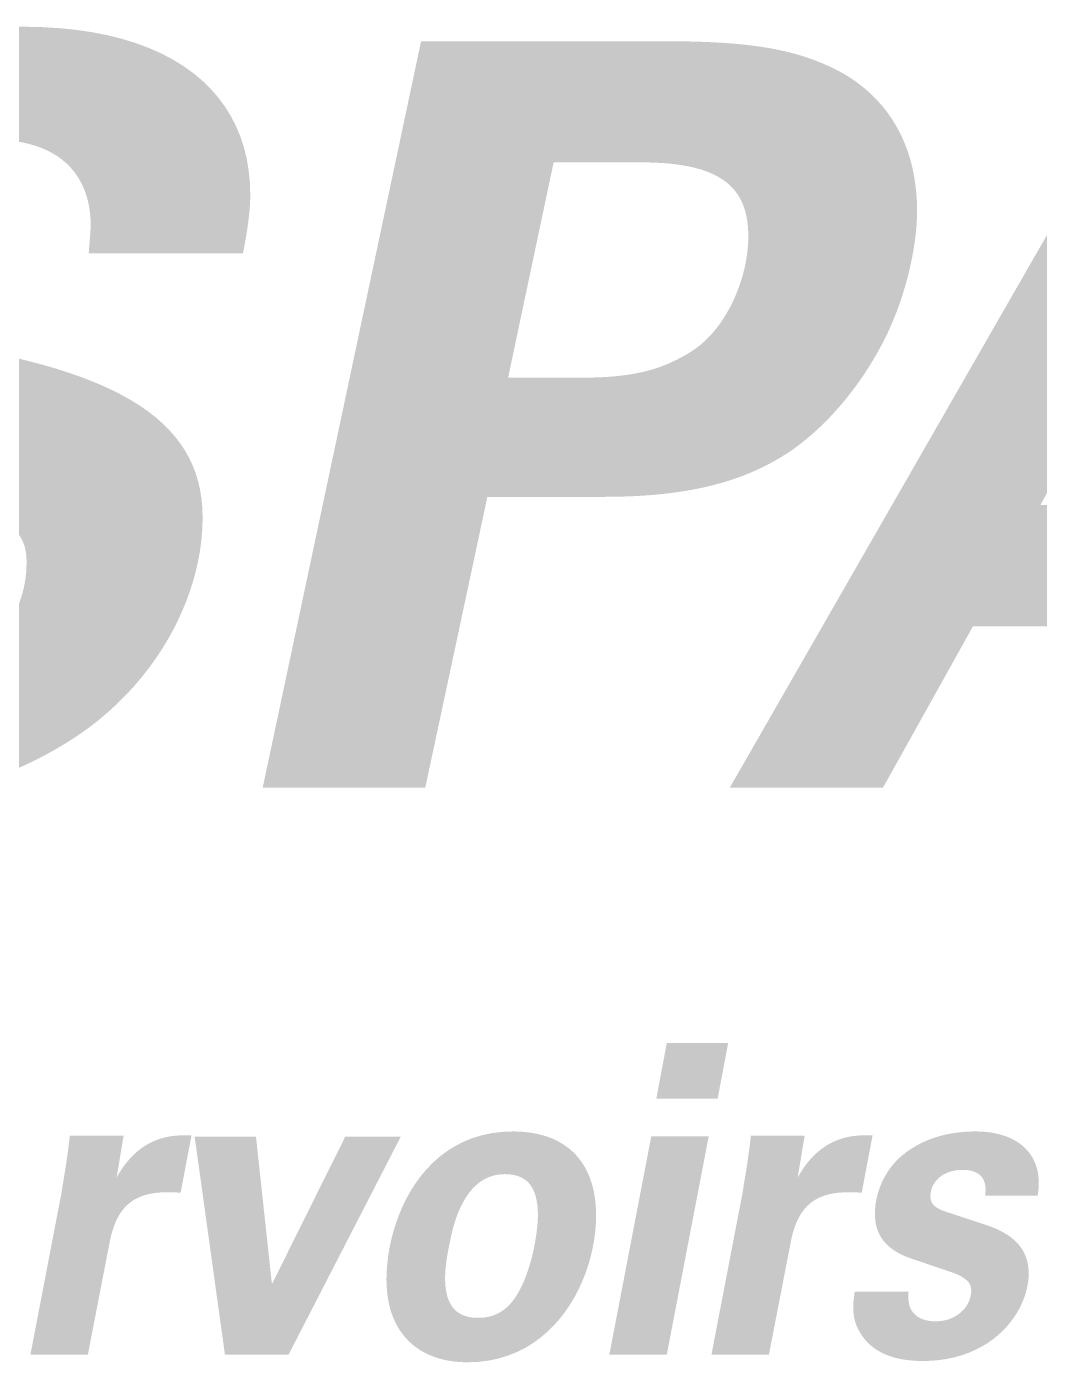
# Model space of a CAD drawing. Header units: millimetres. Extents: x 7 to 189, y 11 to 78.
# Drawn here: x 100.18 to 129.16, y 15.6 to 53.82 of the extents above; entities that cross this region are included whole.
import ezdxf

# ---------------------------------------------------------------- set-up
doc = ezdxf.new("R2010")
doc.units = ezdxf.units.MM
doc.header["$MEASUREMENT"] = 0
doc.layers.get('0').update_dxf_attribs({"linetype": 'CONTINUOUS'})

msp = doc.modelspace()

# ---------------------------------------------------------------- hatches: boundary and pattern name
at = {"true_color": 0x181818}
for points in [[(106.578, 49.022), (106.577, 48.959), (106.576, 48.895), (106.574, 48.831), (106.571, 48.765), (106.567, 48.7), (106.562, 48.633), (106.557, 48.566), (106.55, 48.499), (106.544, 48.431), (106.536, 48.362), (106.528, 48.292), (106.519, 48.222), (106.509, 48.151), (106.499, 48.08), (106.488, 48.008), (106.477, 47.936), (106.465, 47.863), (106.453, 47.789), (106.44, 47.714), (106.427, 47.639), (106.413, 47.564), (106.399, 47.487), (106.385, 47.411), (106.37, 47.333), (101.955, 47.333), (102.014, 48.104), (102.01, 48.29), (101.995, 48.47), (101.971, 48.644), (101.937, 48.813), (101.894, 48.975), (101.841, 49.13), (101.778, 49.279), (101.705, 49.421), (101.622, 49.555), (101.529, 49.683), (101.427, 49.803), (101.314, 49.915), (101.192, 50.019), (101.059, 50.116), (100.916, 50.204), (100.763, 50.283), (100.6, 50.354), (100.427, 50.416), (100.243, 50.469), (100.049, 50.513), (99.845, 50.548), (99.63, 50.573), (99.405, 50.588), (99.17, 50.593), (99.048, 50.592), (98.927, 50.588), (98.807, 50.582), (98.689, 50.573), (98.571, 50.562), (98.455, 50.549), (98.34, 50.533), (98.226, 50.515), (98.113, 50.494), (98.002, 50.471), (97.893, 50.446), (97.784, 50.419), (97.678, 50.389), (97.573, 50.357), (97.469, 50.322), (97.368, 50.286), (97.268, 50.247), (97.169, 50.205), (97.073, 50.162), (96.979, 50.116), (96.886, 50.068), (96.796, 50.018), (96.707, 49.966), (96.621, 49.911), (96.49, 49.827), (96.364, 49.739), (96.244, 49.646), (96.128, 49.548), (96.017, 49.447), (95.912, 49.342), (95.812, 49.233), (95.717, 49.121), (95.627, 49.006), (95.543, 48.888), (95.464, 48.767), (95.391, 48.644), (95.324, 48.519), (95.262, 48.392), (95.205, 48.263), (95.155, 48.133), (95.11, 48.002), (95.071, 47.869), (95.038, 47.736), (95.01, 47.602), (94.989, 47.468), (94.974, 47.334), (94.965, 47.2), (94.962, 47.066), (94.965, 46.947), (94.976, 46.832), (94.994, 46.721), (95.018, 46.615), (95.05, 46.513), (95.089, 46.415), (95.135, 46.321), (95.188, 46.231), (95.248, 46.144), (95.314, 46.061), (95.388, 45.981), (95.469, 45.903), (95.557, 45.829), (95.652, 45.757), (95.753, 45.687), (95.862, 45.62), (95.977, 45.555), (96.099, 45.491), (96.228, 45.43), (96.364, 45.369), (96.507, 45.311), (96.657, 45.253), (96.813, 45.196), (96.977, 45.14), (97.146, 45.089), (97.314, 45.039), (97.481, 44.99), (97.646, 44.942), (97.809, 44.896), (97.971, 44.85), (98.131, 44.805), (98.289, 44.762), (98.446, 44.719), (98.601, 44.677), (98.755, 44.636), (98.907, 44.596), (99.057, 44.556), (99.205, 44.518), (99.352, 44.48), (99.497, 44.442), (99.64, 44.406), (99.781, 44.369), (99.921, 44.334), (100.059, 44.299), (100.195, 44.264), (100.329, 44.23), (100.461, 44.196), (100.592, 44.162), (100.973, 44.052), (101.337, 43.937), (101.684, 43.817), (102.015, 43.691), (102.329, 43.56), (102.627, 43.423), (102.909, 43.28), (103.174, 43.131), (103.422, 42.975), (103.655, 42.813), (103.871, 42.645), (104.07, 42.47), (104.254, 42.287), (104.422, 42.098), (104.573, 41.901), (104.708, 41.697), (104.827, 41.486), (104.93, 41.266), (105.018, 41.039), (105.089, 40.803), (105.144, 40.559), (105.184, 40.307), (105.207, 40.046), (105.215, 39.777), (105.208, 39.49), (105.187, 39.201), (105.152, 38.91), (105.103, 38.617), (105.04, 38.324), (104.964, 38.031), (104.874, 37.738), (104.771, 37.445), (104.654, 37.155), (104.524, 36.867), (104.382, 36.581), (104.226, 36.298), (104.058, 36.02), (103.876, 35.746), (103.683, 35.477), (103.476, 35.213), (103.258, 34.956), (103.027, 34.705), (102.784, 34.462), (102.529, 34.227), (102.263, 34), (101.984, 33.782), (101.694, 33.574), (101.392, 33.376), (101.16, 33.234), (100.924, 33.097), (100.682, 32.965), (100.436, 32.838), (100.185, 32.717), (99.93, 32.601), (99.669, 32.491), (99.404, 32.386), (99.133, 32.287), (98.858, 32.193), (98.577, 32.106), (98.292, 32.024), (98.001, 31.948), (97.706, 31.879), (97.405, 31.815), (97.099, 31.758), (96.787, 31.707), (96.471, 31.663), (96.149, 31.625), (95.822, 31.594), (95.489, 31.57), (95.151, 31.553), (94.807, 31.542), (94.458, 31.539), (93.885, 31.548), (93.336, 31.574), (92.812, 31.619), (92.312, 31.682), (91.837, 31.762), (91.385, 31.86), (90.959, 31.976), (90.556, 32.109), (90.178, 32.261), (89.825, 32.429), (89.495, 32.616), (89.191, 32.82), (88.91, 33.042), (88.654, 33.281), (88.422, 33.538), (88.215, 33.813), (88.032, 34.105), (87.874, 34.414), (87.74, 34.741), (87.63, 35.085), (87.545, 35.447), (87.484, 35.826), (87.447, 36.222), (87.435, 36.636), (87.435, 36.707), (87.437, 36.782), (87.44, 36.86), (87.444, 36.94), (87.45, 37.023), (87.456, 37.108), (87.464, 37.196), (87.472, 37.285), (87.482, 37.377), (87.492, 37.47), (87.504, 37.565), (87.516, 37.662), (87.53, 37.759), (87.544, 37.859), (87.559, 37.959), (87.575, 38.06), (87.592, 38.162), (87.61, 38.265), (87.628, 38.368), (87.647, 38.472), (87.667, 38.576), (87.688, 38.68), (87.709, 38.784), (87.731, 38.888), (92.414, 38.888), (92.396, 38.807), (92.379, 38.728), (92.363, 38.651), (92.349, 38.576), (92.336, 38.503), (92.323, 38.431), (92.312, 38.361), (92.302, 38.293), (92.292, 38.226), (92.284, 38.161), (92.276, 38.098), (92.269, 38.036), (92.263, 37.975), (92.258, 37.917), (92.253, 37.859), (92.249, 37.803), (92.245, 37.749), (92.243, 37.696), (92.24, 37.644), (92.239, 37.594), (92.237, 37.545), (92.236, 37.497), (92.236, 37.451), (92.236, 37.406), (92.242, 37.199), (92.259, 37), (92.288, 36.81), (92.329, 36.629), (92.381, 36.455), (92.444, 36.291), (92.519, 36.134), (92.604, 35.987), (92.701, 35.848), (92.809, 35.718), (92.928, 35.596), (93.058, 35.484), (93.198, 35.38), (93.35, 35.284), (93.512, 35.198), (93.684, 35.121), (93.867, 35.053), (94.061, 34.993), (94.264, 34.943), (94.478, 34.902), (94.703, 34.869), (94.937, 34.846), (95.181, 34.833), (95.436, 34.828), (95.814, 34.837), (96.176, 34.863), (96.524, 34.907), (96.857, 34.966), (97.175, 35.041), (97.477, 35.131), (97.764, 35.234), (98.035, 35.351), (98.29, 35.481), (98.53, 35.623), (98.754, 35.776), (98.962, 35.939), (99.154, 36.112), (99.33, 36.295), (99.49, 36.486), (99.633, 36.685), (99.759, 36.891), (99.87, 37.103), (99.963, 37.321), (100.04, 37.544), (100.1, 37.772), (100.143, 38.003), (100.168, 38.237), (100.177, 38.473), (100.176, 38.538), (100.174, 38.601), (100.17, 38.661), (100.165, 38.719), (100.157, 38.774), (100.148, 38.828), (100.138, 38.88), (100.126, 38.929), (100.112, 38.978), (100.096, 39.024), (100.078, 39.07), (100.059, 39.114), (100.037, 39.157), (100.014, 39.199), (99.989, 39.24), (99.962, 39.281), (99.933, 39.321), (99.902, 39.36), (99.869, 39.4), (99.834, 39.439), (99.797, 39.479), (99.758, 39.518), (99.717, 39.558), (99.674, 39.599), (99.634, 39.636), (99.588, 39.674), (99.536, 39.713), (99.478, 39.752), (99.414, 39.791), (99.344, 39.831), (99.268, 39.872), (99.186, 39.913), (99.098, 39.954), (99.003, 39.996), (98.903, 40.038), (98.795, 40.08), (98.682, 40.123), (98.562, 40.166), (98.436, 40.209), (98.304, 40.253), (98.165, 40.297), (98.019, 40.341), (97.867, 40.385), (97.708, 40.429), (97.543, 40.473), (97.371, 40.518), (97.192, 40.562), (97.006, 40.606), (96.423, 40.756), (95.867, 40.909), (95.337, 41.065), (94.834, 41.226), (94.357, 41.391), (93.906, 41.56), (93.48, 41.735), (93.081, 41.916), (92.707, 42.102), (92.358, 42.296), (92.034, 42.496), (91.736, 42.703), (91.462, 42.918), (91.213, 43.141), (90.988, 43.373), (90.788, 43.614), (90.612, 43.864), (90.46, 44.123), (90.332, 44.393), (90.227, 44.674), (90.146, 44.966), (90.089, 45.269), (90.054, 45.584), (90.043, 45.911), (90.045, 46.072), (90.053, 46.235), (90.065, 46.401), (90.082, 46.57), (90.104, 46.74), (90.13, 46.912), (90.162, 47.085), (90.198, 47.26), (90.238, 47.435), (90.283, 47.611), (90.333, 47.787), (90.387, 47.963), (90.446, 48.139), (90.509, 48.314), (90.577, 48.488), (90.649, 48.661), (90.725, 48.833), (90.805, 49.003), (90.89, 49.171), (90.979, 49.336), (91.072, 49.5), (91.169, 49.66), (91.271, 49.817), (91.376, 49.971), (91.579, 50.249), (91.795, 50.519), (92.024, 50.783), (92.266, 51.038), (92.522, 51.285), (92.791, 51.523), (93.074, 51.751), (93.37, 51.97), (93.681, 52.179), (94.005, 52.378), (94.343, 52.565), (94.695, 52.741), (95.062, 52.906), (95.442, 53.058), (95.837, 53.198), (96.247, 53.325), (96.671, 53.438), (97.11, 53.538), (97.564, 53.623), (98.033, 53.694), (98.517, 53.75), (99.015, 53.79), (99.53, 53.815), (100.059, 53.823), (100.589, 53.813), (101.096, 53.783), (101.581, 53.734), (102.044, 53.667), (102.484, 53.581), (102.903, 53.477), (103.298, 53.356), (103.672, 53.217), (104.023, 53.062), (104.351, 52.89), (104.657, 52.703), (104.941, 52.5), (105.202, 52.283), (105.44, 52.051), (105.656, 51.804), (105.849, 51.544), (106.02, 51.271), (106.168, 50.985), (106.293, 50.686), (106.395, 50.376), (106.475, 50.054), (106.532, 49.721), (106.566, 49.377), (106.578, 49.022)], [(129.144, 20.74), (129.144, 20.726), (129.144, 20.711), (129.143, 20.697), (129.143, 20.682), (129.143, 20.667), (129.142, 20.652), (129.141, 20.637), (129.14, 20.622), (129.139, 20.606), (129.138, 20.591), (129.137, 20.575), (129.136, 20.559), (129.134, 20.543), (129.133, 20.527), (129.131, 20.511), (129.129, 20.496), (129.127, 20.48), (129.125, 20.464), (129.123, 20.448), (129.121, 20.432), (129.118, 20.416), (129.116, 20.4), (129.113, 20.385), (129.11, 20.369), (127.61, 20.369), (127.622, 20.542), (127.621, 20.587), (127.617, 20.631), (127.611, 20.673), (127.603, 20.713), (127.593, 20.751), (127.58, 20.787), (127.565, 20.821), (127.548, 20.854), (127.528, 20.885), (127.506, 20.913), (127.482, 20.94), (127.455, 20.965), (127.426, 20.988), (127.395, 21.009), (127.361, 21.028), (127.325, 21.045), (127.287, 21.06), (127.247, 21.073), (127.204, 21.085), (127.159, 21.094), (127.111, 21.101), (127.062, 21.106), (127.009, 21.109), (126.955, 21.11), (126.89, 21.108), (126.827, 21.104), (126.766, 21.096), (126.706, 21.084), (126.648, 21.07), (126.592, 21.053), (126.538, 21.033), (126.487, 21.011), (126.437, 20.986), (126.39, 20.958), (126.346, 20.928), (126.304, 20.896), (126.264, 20.861), (126.228, 20.824), (126.195, 20.785), (126.164, 20.744), (126.137, 20.702), (126.113, 20.657), (126.092, 20.611), (126.075, 20.563), (126.062, 20.513), (126.052, 20.463), (126.046, 20.41), (126.044, 20.357), (126.046, 20.32), (126.05, 20.284), (126.056, 20.251), (126.066, 20.22), (126.077, 20.191), (126.092, 20.163), (126.108, 20.137), (126.127, 20.113), (126.148, 20.09), (126.171, 20.069), (126.196, 20.049), (126.223, 20.03), (126.252, 20.012), (126.283, 19.995), (126.316, 19.978), (126.35, 19.963), (126.386, 19.948), (126.424, 19.933), (126.463, 19.919), (126.503, 19.905), (126.545, 19.891), (126.588, 19.878), (126.632, 19.864), (126.677, 19.85), (127.644, 19.529), (127.767, 19.486), (127.883, 19.441), (127.99, 19.393), (128.089, 19.344), (128.18, 19.292), (128.265, 19.239), (128.342, 19.184), (128.412, 19.127), (128.476, 19.069), (128.534, 19.01), (128.586, 18.95), (128.633, 18.889), (128.674, 18.827), (128.71, 18.765), (128.741, 18.702), (128.768, 18.639), (128.791, 18.576), (128.81, 18.514), (128.825, 18.451), (128.836, 18.389), (128.845, 18.327), (128.851, 18.266), (128.854, 18.206), (128.855, 18.146), (128.85, 18.009), (128.834, 17.869), (128.807, 17.727), (128.77, 17.583), (128.722, 17.44), (128.664, 17.296), (128.595, 17.154), (128.516, 17.013), (128.426, 16.876), (128.326, 16.741), (128.215, 16.611), (128.094, 16.485), (127.962, 16.366), (127.82, 16.252), (127.668, 16.146), (127.505, 16.048), (127.332, 15.959), (127.149, 15.878), (126.955, 15.809), (126.751, 15.75), (126.537, 15.703), (126.312, 15.668), (126.078, 15.647), (125.833, 15.64), (125.74, 15.641), (125.649, 15.644), (125.56, 15.649), (125.474, 15.656), (125.391, 15.665), (125.309, 15.676), (125.23, 15.689), (125.154, 15.704), (125.079, 15.721), (125.007, 15.74), (124.937, 15.761), (124.869, 15.783), (124.804, 15.808), (124.74, 15.834), (124.679, 15.862), (124.62, 15.892), (124.563, 15.924), (124.508, 15.958), (124.455, 15.993), (124.405, 16.03), (124.356, 16.069), (124.309, 16.109), (124.265, 16.151), (124.222, 16.195), (124.193, 16.228), (124.165, 16.261), (124.138, 16.295), (124.112, 16.329), (124.087, 16.363), (124.063, 16.398), (124.04, 16.434), (124.018, 16.471), (123.996, 16.508), (123.977, 16.546), (123.958, 16.585), (123.94, 16.624), (123.924, 16.665), (123.908, 16.707), (123.895, 16.749), (123.882, 16.793), (123.871, 16.837), (123.861, 16.883), (123.853, 16.93), (123.846, 16.978), (123.84, 17.027), (123.836, 17.078), (123.834, 17.13), (123.833, 17.183), (123.833, 17.199), (123.833, 17.215), (123.834, 17.231), (123.835, 17.247), (123.836, 17.264), (123.837, 17.281), (123.838, 17.298), (123.84, 17.315), (123.841, 17.333), (123.843, 17.35), (123.845, 17.369), (123.847, 17.387), (123.849, 17.406), (123.851, 17.425), (123.854, 17.444), (123.856, 17.463), (123.858, 17.483), (123.861, 17.503), (123.864, 17.523), (123.866, 17.543), (123.869, 17.564), (123.872, 17.585), (123.875, 17.606), (123.877, 17.628), (125.422, 17.628), (125.421, 17.622), (125.419, 17.615), (125.418, 17.609), (125.417, 17.602), (125.416, 17.596), (125.416, 17.589), (125.415, 17.582), (125.414, 17.575), (125.414, 17.568), (125.413, 17.562), (125.413, 17.555), (125.412, 17.548), (125.412, 17.541), (125.412, 17.534), (125.411, 17.527), (125.411, 17.52), (125.411, 17.513), (125.411, 17.506), (125.411, 17.5), (125.411, 17.493), (125.411, 17.486), (125.411, 17.48), (125.411, 17.474), (125.411, 17.467), (125.413, 17.407), (125.418, 17.35), (125.427, 17.296), (125.438, 17.245), (125.453, 17.196), (125.471, 17.151), (125.492, 17.108), (125.516, 17.068), (125.543, 17.031), (125.572, 16.997), (125.603, 16.965), (125.637, 16.936), (125.673, 16.91), (125.712, 16.886), (125.752, 16.864), (125.794, 16.845), (125.838, 16.829), (125.884, 16.814), (125.932, 16.803), (125.98, 16.793), (126.031, 16.785), (126.082, 16.78), (126.135, 16.777), (126.188, 16.776), (126.27, 16.778), (126.349, 16.786), (126.424, 16.797), (126.496, 16.813), (126.564, 16.833), (126.629, 16.857), (126.691, 16.884), (126.75, 16.915), (126.805, 16.948), (126.857, 16.985), (126.905, 17.024), (126.95, 17.065), (126.991, 17.108), (127.029, 17.152), (127.063, 17.199), (127.094, 17.246), (127.121, 17.295), (127.145, 17.344), (127.165, 17.393), (127.181, 17.443), (127.194, 17.493), (127.203, 17.543), (127.209, 17.592), (127.211, 17.64), (127.21, 17.665), (127.209, 17.689), (127.206, 17.714), (127.202, 17.738), (127.197, 17.762), (127.19, 17.786), (127.181, 17.81), (127.17, 17.834), (127.156, 17.858), (127.14, 17.882), (127.122, 17.905), (127.101, 17.929), (127.077, 17.952), (127.05, 17.976), (127.019, 17.999), (126.985, 18.023), (126.948, 18.046), (126.906, 18.069), (126.86, 18.092), (126.811, 18.116), (126.757, 18.139), (126.698, 18.162), (126.635, 18.185), (126.566, 18.208), (125.511, 18.566), (125.407, 18.603), (125.31, 18.642), (125.22, 18.683), (125.135, 18.726), (125.057, 18.771), (124.985, 18.818), (124.918, 18.866), (124.857, 18.916), (124.801, 18.968), (124.75, 19.021), (124.704, 19.076), (124.662, 19.131), (124.625, 19.188), (124.592, 19.246), (124.564, 19.305), (124.539, 19.365), (124.518, 19.425), (124.5, 19.487), (124.485, 19.549), (124.474, 19.611), (124.465, 19.674), (124.46, 19.737), (124.456, 19.8), (124.455, 19.863), (124.457, 19.938), (124.461, 20.013), (124.469, 20.09), (124.479, 20.167), (124.493, 20.244), (124.509, 20.322), (124.529, 20.4), (124.551, 20.478), (124.577, 20.556), (124.606, 20.634), (124.637, 20.711), (124.672, 20.787), (124.709, 20.863), (124.75, 20.938), (124.794, 21.011), (124.84, 21.083), (124.89, 21.154), (124.943, 21.223), (124.998, 21.29), (125.057, 21.355), (125.119, 21.418), (125.184, 21.478), (125.251, 21.536), (125.322, 21.592), (125.385, 21.639), (125.451, 21.684), (125.518, 21.728), (125.587, 21.77), (125.657, 21.811), (125.73, 21.85), (125.804, 21.887), (125.88, 21.922), (125.958, 21.955), (126.038, 21.987), (126.119, 22.016), (126.202, 22.044), (126.287, 22.07), (126.374, 22.093), (126.462, 22.115), (126.552, 22.134), (126.644, 22.151), (126.737, 22.166), (126.833, 22.179), (126.929, 22.19), (127.028, 22.198), (127.128, 22.204), (127.23, 22.208), (127.333, 22.209), (127.472, 22.206), (127.607, 22.197), (127.736, 22.183), (127.86, 22.163), (127.98, 22.137), (128.094, 22.106), (128.203, 22.07), (128.306, 22.028), (128.404, 21.982), (128.496, 21.93), (128.583, 21.874), (128.663, 21.812), (128.738, 21.746), (128.807, 21.676), (128.87, 21.601), (128.926, 21.521), (128.977, 21.438), (129.02, 21.35), (129.058, 21.258), (129.089, 21.162), (129.113, 21.062), (129.13, 20.958), (129.14, 20.851), (129.144, 20.74)]]:
    msp.add_hatch(color=0, dxfattribs=at).paths.add_polyline_path(points, is_closed=False)
h = msp.add_hatch(color=0, dxfattribs=at)
h.paths.add_polyline_path([(115.26, 49.941), (113.957, 43.777), (115.972, 43.777), (116.161, 43.778), (116.343, 43.782), (116.518, 43.787), (116.687, 43.795), (116.849, 43.805), (117.006, 43.818), (117.158, 43.834), (117.304, 43.852), (117.446, 43.872), (117.583, 43.896), (117.716, 43.922), (117.846, 43.951), (117.972, 43.983), (118.095, 44.018), (118.215, 44.056), (118.333, 44.098), (118.449, 44.142), (118.563, 44.19), (118.676, 44.241), (118.788, 44.295), (118.899, 44.353), (119.01, 44.414), (119.12, 44.479), (119.231, 44.548), (119.358, 44.637), (119.48, 44.734), (119.598, 44.838), (119.71, 44.95), (119.817, 45.067), (119.919, 45.19), (120.015, 45.319), (120.107, 45.452), (120.193, 45.589), (120.274, 45.731), (120.35, 45.875), (120.42, 46.022), (120.485, 46.171), (120.544, 46.322), (120.598, 46.474), (120.647, 46.626), (120.69, 46.779), (120.727, 46.931), (120.759, 47.083), (120.785, 47.232), (120.805, 47.38), (120.82, 47.526), (120.828, 47.668), (120.831, 47.807), (120.828, 47.964), (120.818, 48.117), (120.801, 48.265), (120.776, 48.408), (120.743, 48.546), (120.7, 48.678), (120.648, 48.805), (120.587, 48.927), (120.514, 49.042), (120.43, 49.152), (120.335, 49.255), (120.228, 49.352), (120.107, 49.442), (119.973, 49.525), (119.826, 49.602), (119.664, 49.671), (119.486, 49.733), (119.294, 49.787), (119.085, 49.833), (118.859, 49.871), (118.617, 49.901), (118.356, 49.923), (118.077, 49.936), (117.779, 49.941)])
h.paths.add_polyline_path([(118.342, 53.408), (118.563, 53.407), (118.783, 53.406), (119, 53.403), (119.216, 53.399), (119.429, 53.393), (119.64, 53.385), (119.849, 53.376), (120.055, 53.364), (120.26, 53.35), (120.461, 53.334), (120.661, 53.315), (120.857, 53.293), (121.051, 53.269), (121.243, 53.241), (121.431, 53.21), (121.617, 53.175), (121.8, 53.137), (121.98, 53.095), (122.157, 53.05), (122.331, 53), (122.502, 52.946), (122.669, 52.887), (122.834, 52.824), (122.995, 52.756), (123.188, 52.671), (123.377, 52.578), (123.56, 52.477), (123.737, 52.368), (123.909, 52.252), (124.074, 52.128), (124.232, 51.996), (124.384, 51.856), (124.529, 51.709), (124.666, 51.553), (124.795, 51.39), (124.917, 51.219), (125.03, 51.04), (125.135, 50.853), (125.232, 50.658), (125.319, 50.456), (125.397, 50.245), (125.466, 50.027), (125.524, 49.8), (125.573, 49.566), (125.611, 49.323), (125.639, 49.073), (125.656, 48.815), (125.662, 48.548), (125.66, 48.427), (125.655, 48.301), (125.648, 48.17), (125.637, 48.035), (125.623, 47.896), (125.606, 47.754), (125.585, 47.607), (125.562, 47.458), (125.535, 47.306), (125.505, 47.152), (125.472, 46.995), (125.436, 46.837), (125.396, 46.677), (125.353, 46.516), (125.307, 46.353), (125.258, 46.191), (125.205, 46.028), (125.149, 45.864), (125.09, 45.702), (125.027, 45.54), (124.961, 45.378), (124.892, 45.218), (124.819, 45.06), (124.743, 44.903), (124.663, 44.748), (124.581, 44.594), (124.495, 44.44), (124.405, 44.287), (124.313, 44.136), (124.218, 43.986), (124.12, 43.838), (124.019, 43.692), (123.915, 43.547), (123.808, 43.404), (123.699, 43.263), (123.587, 43.125), (123.473, 42.989), (123.357, 42.856), (123.238, 42.726), (123.117, 42.598), (122.993, 42.474), (122.868, 42.353), (122.74, 42.235), (122.611, 42.121), (122.48, 42.01), (122.347, 41.904), (122.212, 41.801), (122.076, 41.703), (121.885, 41.577), (121.692, 41.459), (121.495, 41.348), (121.296, 41.244), (121.093, 41.147), (120.887, 41.057), (120.679, 40.973), (120.467, 40.896), (120.252, 40.825), (120.035, 40.76), (119.814, 40.701), (119.59, 40.647), (119.364, 40.599), (119.134, 40.556), (118.902, 40.518), (118.667, 40.485), (118.429, 40.456), (118.188, 40.432), (117.944, 40.412), (117.697, 40.396), (117.448, 40.384), (117.196, 40.376), (116.941, 40.371), (116.683, 40.369), (113.364, 40.369), (111.586, 32.042), (106.933, 32.042), (111.467, 53.408)])
h = msp.add_hatch(color=0, dxfattribs=at)
h.paths.add_polyline_path([(129.188, 40.132), (135.322, 40.132), (134.285, 49.259)])
h.paths.add_polyline_path([(138.048, 53.467), (140.923, 32.042), (136.3, 32.042), (135.737, 36.665), (127.262, 36.665), (124.683, 32.042), (120.298, 32.042), (132.596, 53.467)])
h = msp.add_hatch(color=0, dxfattribs=at)
h.paths.add_polyline_path([(120.255, 24.741), (119.954, 23.147), (118.199, 23.147), (118.499, 24.741)])
h.paths.add_polyline_path([(119.699, 22.073), (118.499, 15.825), (116.855, 15.825), (118.055, 22.073)])
h = msp.add_hatch(color=0, dxfattribs=at)
h.paths.add_polyline_path([(113.098, 16.875), (113.153, 16.876), (113.207, 16.878), (113.259, 16.883), (113.31, 16.89), (113.359, 16.898), (113.408, 16.908), (113.455, 16.92), (113.501, 16.934), (113.545, 16.949), (113.589, 16.966), (113.631, 16.984), (113.672, 17.004), (113.712, 17.026), (113.751, 17.049), (113.789, 17.073), (113.826, 17.1), (113.862, 17.127), (113.897, 17.156), (113.931, 17.186), (113.964, 17.218), (113.996, 17.25), (114.027, 17.284), (114.058, 17.32), (114.087, 17.356), (114.15, 17.441), (114.209, 17.531), (114.265, 17.627), (114.318, 17.727), (114.368, 17.831), (114.416, 17.938), (114.46, 18.048), (114.502, 18.161), (114.54, 18.275), (114.576, 18.39), (114.609, 18.506), (114.64, 18.622), (114.668, 18.737), (114.693, 18.852), (114.716, 18.964), (114.736, 19.075), (114.753, 19.183), (114.768, 19.287), (114.781, 19.388), (114.791, 19.484), (114.799, 19.575), (114.805, 19.661), (114.808, 19.741), (114.809, 19.814), (114.808, 19.909), (114.803, 20), (114.796, 20.087), (114.785, 20.171), (114.771, 20.25), (114.754, 20.325), (114.734, 20.396), (114.71, 20.463), (114.683, 20.527), (114.653, 20.586), (114.62, 20.641), (114.583, 20.692), (114.543, 20.739), (114.499, 20.782), (114.452, 20.821), (114.401, 20.855), (114.347, 20.886), (114.289, 20.913), (114.228, 20.935), (114.163, 20.954), (114.094, 20.968), (114.021, 20.978), (113.945, 20.985), (113.865, 20.987), (113.743, 20.981), (113.627, 20.965), (113.517, 20.939), (113.413, 20.904), (113.314, 20.859), (113.22, 20.807), (113.132, 20.746), (113.049, 20.678), (112.97, 20.603), (112.897, 20.522), (112.828, 20.435), (112.764, 20.343), (112.704, 20.246), (112.648, 20.145), (112.596, 20.041), (112.548, 19.933), (112.504, 19.823), (112.463, 19.71), (112.426, 19.597), (112.392, 19.482), (112.362, 19.367), (112.334, 19.251), (112.309, 19.137), (112.287, 19.023), (112.275, 18.967), (112.263, 18.912), (112.253, 18.858), (112.243, 18.806), (112.233, 18.755), (112.224, 18.705), (112.216, 18.657), (112.208, 18.61), (112.201, 18.564), (112.195, 18.519), (112.189, 18.476), (112.183, 18.434), (112.178, 18.392), (112.174, 18.352), (112.17, 18.314), (112.166, 18.276), (112.163, 18.239), (112.161, 18.204), (112.159, 18.169), (112.157, 18.135), (112.156, 18.103), (112.155, 18.071), (112.154, 18.04), (112.154, 18.011), (112.155, 17.928), (112.159, 17.848), (112.165, 17.77), (112.175, 17.695), (112.187, 17.622), (112.202, 17.552), (112.22, 17.484), (112.241, 17.42), (112.265, 17.358), (112.293, 17.3), (112.325, 17.244), (112.36, 17.193), (112.398, 17.144), (112.441, 17.099), (112.487, 17.058), (112.538, 17.021), (112.592, 16.988), (112.651, 16.958), (112.714, 16.933), (112.782, 16.913), (112.854, 16.896), (112.93, 16.884), (113.012, 16.877), (113.098, 16.875)], is_closed=False)
h.paths.add_polyline_path([(116.476, 19.801), (116.47, 19.579), (116.452, 19.35), (116.422, 19.117), (116.379, 18.881), (116.325, 18.644), (116.258, 18.405), (116.178, 18.168), (116.085, 17.933), (115.98, 17.702), (115.862, 17.476), (115.731, 17.256), (115.587, 17.044), (115.43, 16.842), (115.259, 16.649), (115.075, 16.469), (114.878, 16.302), (114.667, 16.149), (114.442, 16.012), (114.203, 15.893), (113.95, 15.792), (113.684, 15.711), (113.403, 15.652), (113.108, 15.615), (112.798, 15.603), (112.627, 15.607), (112.461, 15.62), (112.3, 15.641), (112.144, 15.67), (111.994, 15.708), (111.85, 15.755), (111.711, 15.809), (111.579, 15.872), (111.453, 15.943), (111.334, 16.022), (111.222, 16.109), (111.117, 16.205), (111.018, 16.308), (110.928, 16.42), (110.845, 16.54), (110.77, 16.668), (110.703, 16.803), (110.644, 16.947), (110.593, 17.098), (110.552, 17.258), (110.519, 17.425), (110.495, 17.6), (110.481, 17.783), (110.476, 17.974), (110.482, 18.189), (110.498, 18.412), (110.525, 18.641), (110.563, 18.875), (110.613, 19.111), (110.675, 19.349), (110.749, 19.587), (110.835, 19.823), (110.934, 20.057), (111.045, 20.286), (111.17, 20.51), (111.308, 20.726), (111.46, 20.933), (111.625, 21.13), (111.805, 21.315), (111.999, 21.487), (112.207, 21.644), (112.431, 21.785), (112.669, 21.908), (112.923, 22.013), (113.193, 22.096), (113.479, 22.158), (113.78, 22.196), (114.098, 22.209), (114.282, 22.205), (114.46, 22.191), (114.631, 22.169), (114.795, 22.139), (114.952, 22.099), (115.103, 22.052), (115.246, 21.995), (115.381, 21.931), (115.51, 21.857), (115.631, 21.776), (115.744, 21.686), (115.85, 21.589), (115.947, 21.483), (116.037, 21.369), (116.119, 21.247), (116.193, 21.117), (116.258, 20.979), (116.315, 20.834), (116.364, 20.681), (116.404, 20.52), (116.435, 20.351), (116.458, 20.175), (116.471, 19.992), (116.476, 19.801)], is_closed=False)
for points in [[(104.897, 22.098), (104.586, 20.456), (104.565, 20.457), (104.545, 20.458), (104.526, 20.46), (104.506, 20.461), (104.488, 20.462), (104.469, 20.463), (104.451, 20.464), (104.434, 20.464), (104.416, 20.465), (104.399, 20.466), (104.383, 20.466), (104.367, 20.466), (104.351, 20.467), (104.336, 20.467), (104.32, 20.467), (104.306, 20.467), (104.291, 20.468), (104.277, 20.468), (104.263, 20.468), (104.249, 20.468), (104.236, 20.468), (104.223, 20.468), (104.21, 20.468), (104.197, 20.468), (104.152, 20.468), (104.107, 20.467), (104.063, 20.465), (104.02, 20.463), (103.977, 20.46), (103.935, 20.456), (103.893, 20.452), (103.853, 20.447), (103.813, 20.441), (103.773, 20.435), (103.734, 20.428), (103.696, 20.42), (103.659, 20.412), (103.622, 20.402), (103.585, 20.393), (103.55, 20.382), (103.515, 20.371), (103.48, 20.359), (103.446, 20.346), (103.413, 20.332), (103.381, 20.318), (103.349, 20.303), (103.317, 20.287), (103.286, 20.27), (103.238, 20.242), (103.192, 20.211), (103.148, 20.179), (103.105, 20.144), (103.063, 20.108), (103.023, 20.07), (102.984, 20.029), (102.947, 19.986), (102.912, 19.942), (102.878, 19.895), (102.845, 19.845), (102.814, 19.793), (102.784, 19.739), (102.756, 19.683), (102.728, 19.624), (102.703, 19.562), (102.678, 19.498), (102.655, 19.432), (102.633, 19.362), (102.612, 19.29), (102.593, 19.216), (102.574, 19.138), (102.557, 19.057), (102.542, 18.974), (101.931, 15.825), (100.287, 15.825), (101.186, 20.505), (101.189, 20.529), (101.192, 20.553), (101.196, 20.579), (101.2, 20.606), (101.204, 20.634), (101.209, 20.662), (101.213, 20.692), (101.218, 20.723), (101.224, 20.755), (101.229, 20.788), (101.235, 20.822), (101.24, 20.857), (101.246, 20.893), (101.253, 20.93), (101.259, 20.968), (101.265, 21.007), (101.272, 21.047), (101.278, 21.088), (101.285, 21.131), (101.292, 21.174), (101.299, 21.218), (101.306, 21.263), (101.313, 21.31), (101.32, 21.357), (101.326, 21.404), (101.333, 21.45), (101.339, 21.494), (101.345, 21.537), (101.351, 21.578), (101.357, 21.618), (101.362, 21.657), (101.367, 21.694), (101.372, 21.73), (101.377, 21.764), (101.381, 21.797), (101.385, 21.828), (101.389, 21.858), (101.392, 21.886), (101.395, 21.913), (101.398, 21.938), (101.4, 21.962), (101.402, 21.984), (101.404, 22.005), (101.406, 22.024), (101.407, 22.042), (101.408, 22.058), (101.408, 22.073), (101.408, 22.086), (102.953, 22.086), (102.753, 20.888), (102.829, 21.02), (102.908, 21.142), (102.988, 21.255), (103.071, 21.359), (103.154, 21.454), (103.239, 21.541), (103.325, 21.619), (103.412, 21.69), (103.499, 21.754), (103.587, 21.811), (103.674, 21.861), (103.761, 21.905), (103.848, 21.944), (103.933, 21.977), (104.018, 22.005), (104.101, 22.029), (104.183, 22.048), (104.262, 22.064), (104.34, 22.076), (104.415, 22.085), (104.487, 22.091), (104.557, 22.095), (104.623, 22.097), (104.686, 22.098)], [(106.742, 22.061), (107.198, 17.838), (109.297, 22.061), (110.886, 22.061), (107.676, 15.825), (105.853, 15.825), (104.987, 22.061)], [(124.388, 22.098), (124.077, 20.456), (124.056, 20.457), (124.036, 20.458), (124.016, 20.46), (123.997, 20.461), (123.978, 20.462), (123.96, 20.463), (123.942, 20.464), (123.924, 20.464), (123.907, 20.465), (123.89, 20.466), (123.874, 20.466), (123.858, 20.466), (123.842, 20.467), (123.826, 20.467), (123.811, 20.467), (123.796, 20.467), (123.782, 20.468), (123.768, 20.468), (123.754, 20.468), (123.74, 20.468), (123.727, 20.468), (123.714, 20.468), (123.701, 20.468), (123.688, 20.468), (123.643, 20.468), (123.598, 20.467), (123.554, 20.465), (123.51, 20.463), (123.468, 20.46), (123.425, 20.456), (123.384, 20.452), (123.343, 20.447), (123.303, 20.441), (123.264, 20.435), (123.225, 20.428), (123.187, 20.42), (123.149, 20.412), (123.112, 20.402), (123.076, 20.393), (123.04, 20.382), (123.005, 20.371), (122.971, 20.359), (122.937, 20.346), (122.904, 20.332), (122.871, 20.318), (122.839, 20.303), (122.808, 20.287), (122.777, 20.27), (122.729, 20.242), (122.683, 20.211), (122.639, 20.179), (122.595, 20.144), (122.554, 20.108), (122.514, 20.07), (122.475, 20.029), (122.438, 19.986), (122.403, 19.942), (122.369, 19.895), (122.336, 19.845), (122.305, 19.793), (122.275, 19.739), (122.247, 19.683), (122.219, 19.624), (122.194, 19.562), (122.169, 19.498), (122.146, 19.432), (122.124, 19.362), (122.103, 19.29), (122.084, 19.216), (122.065, 19.138), (122.048, 19.057), (122.033, 18.974), (121.422, 15.825), (119.777, 15.825), (120.677, 20.505), (120.68, 20.529), (120.683, 20.553), (120.687, 20.579), (120.691, 20.606), (120.695, 20.634), (120.7, 20.662), (120.704, 20.692), (120.709, 20.723), (120.714, 20.755), (120.72, 20.788), (120.725, 20.822), (120.731, 20.857), (120.737, 20.893), (120.743, 20.93), (120.75, 20.968), (120.756, 21.007), (120.763, 21.047), (120.769, 21.088), (120.776, 21.131), (120.783, 21.174), (120.789, 21.218), (120.796, 21.263), (120.803, 21.31), (120.81, 21.357), (120.817, 21.404), (120.824, 21.45), (120.83, 21.494), (120.836, 21.537), (120.842, 21.578), (120.848, 21.618), (120.853, 21.657), (120.858, 21.694), (120.863, 21.73), (120.867, 21.764), (120.872, 21.797), (120.876, 21.828), (120.879, 21.858), (120.883, 21.886), (120.886, 21.913), (120.888, 21.938), (120.891, 21.962), (120.893, 21.984), (120.895, 22.005), (120.896, 22.024), (120.898, 22.042), (120.898, 22.058), (120.899, 22.073), (120.899, 22.086), (122.444, 22.086), (122.244, 20.888), (122.32, 21.02), (122.399, 21.142), (122.479, 21.255), (122.561, 21.359), (122.645, 21.454), (122.73, 21.541), (122.816, 21.619), (122.903, 21.69), (122.99, 21.754), (123.078, 21.811), (123.165, 21.861), (123.252, 21.905), (123.338, 21.944), (123.424, 21.977), (123.509, 22.005), (123.592, 22.029), (123.673, 22.048), (123.753, 22.064), (123.83, 22.076), (123.906, 22.085), (123.978, 22.091), (124.048, 22.095), (124.114, 22.097), (124.177, 22.098)]]:
    msp.add_hatch(color=0, dxfattribs=at).paths.add_polyline_path(points)

doc.saveas('drawing.dxf')
